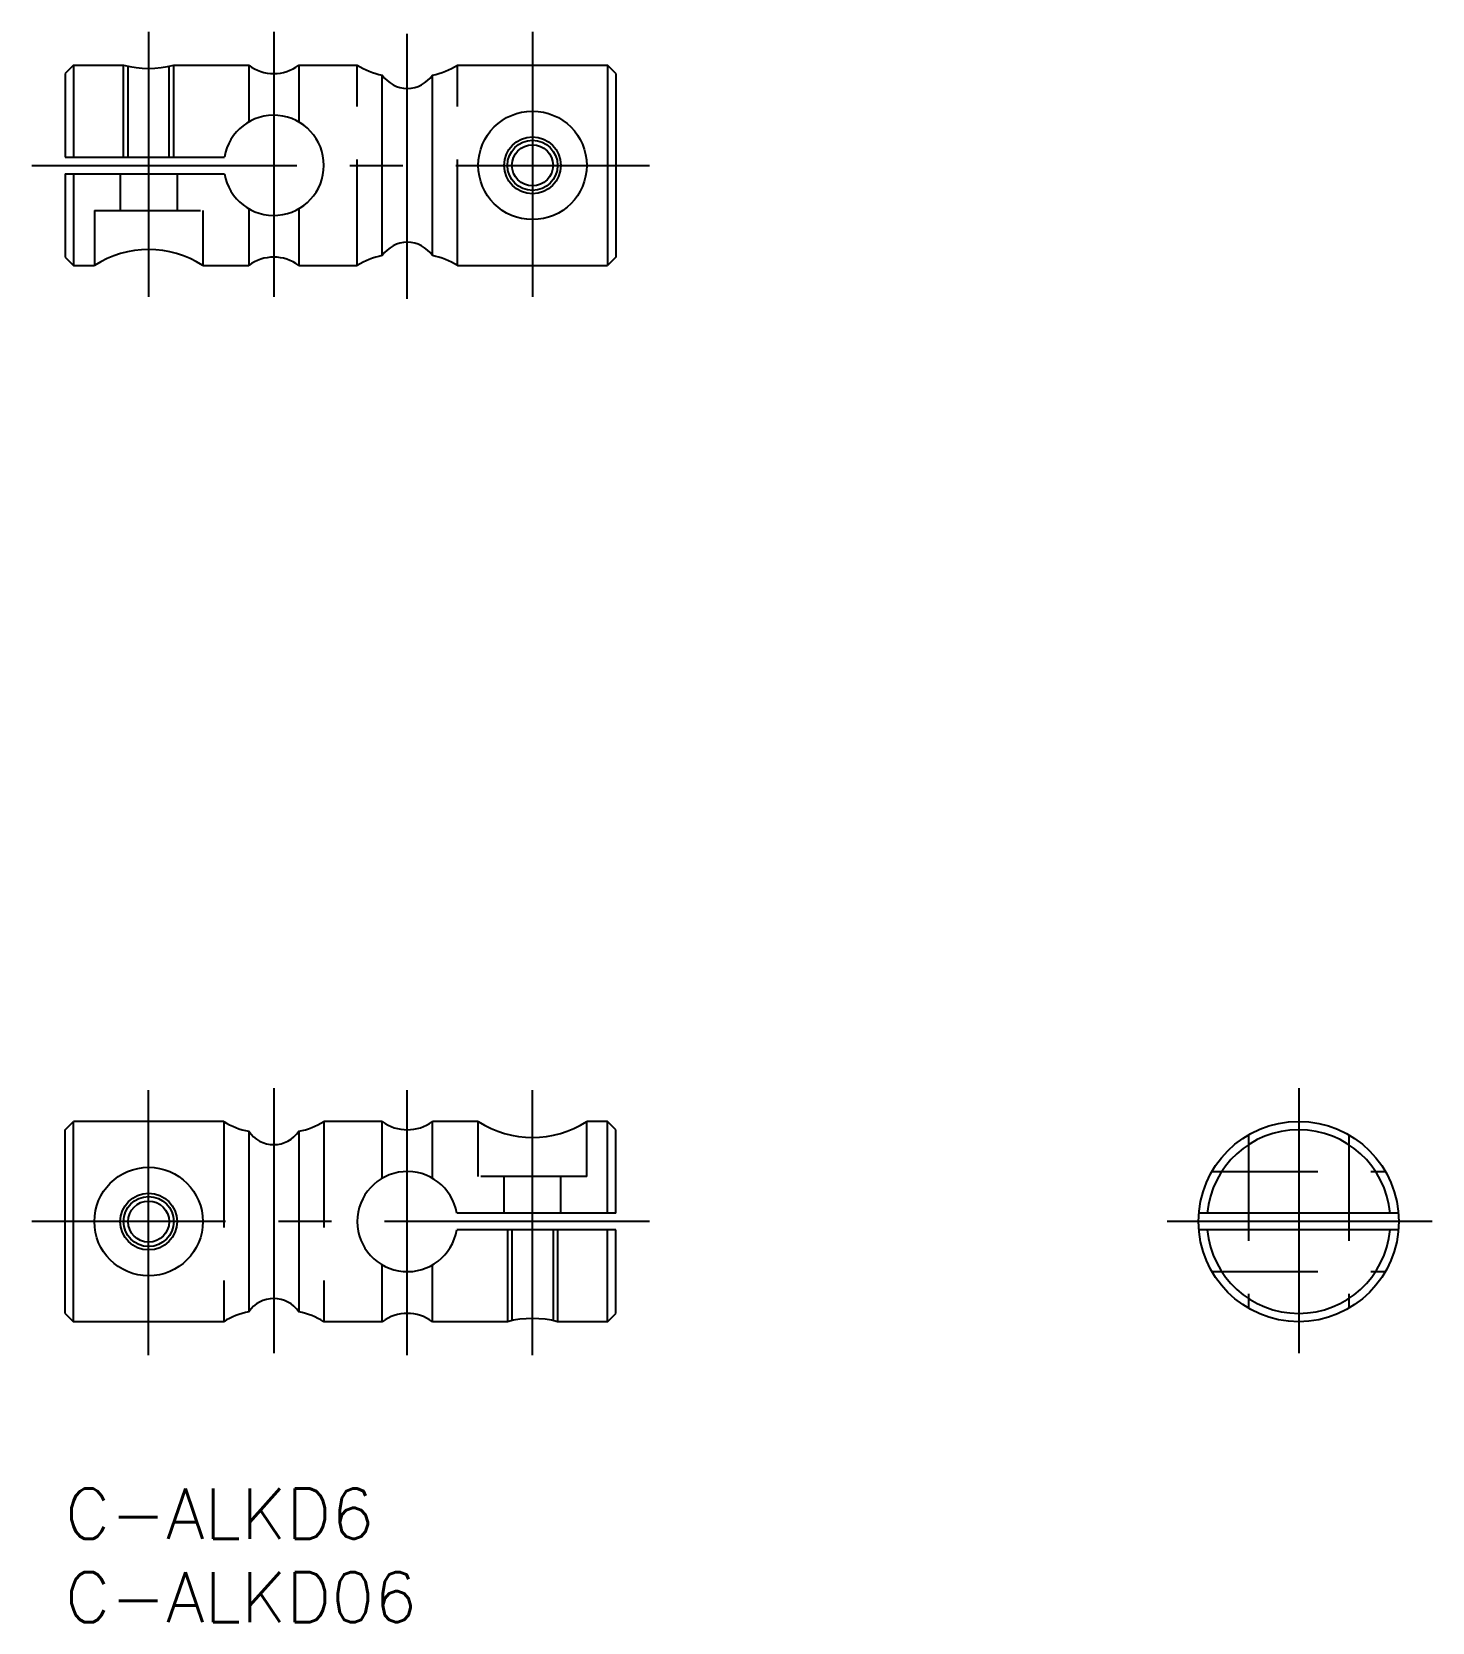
# Model space of a CAD drawing. Extents: x -2 to 81.9, y -8 to 87.3.
import ezdxf

# ---------------------------------------------------------------- set-up
doc = ezdxf.new("R2010")
doc.units = 0
doc.header["$LTSCALE"] = 0.5
doc.linetypes.add('CENTER', pattern=[50.8, 31.75, -6.35, 6.35, -6.35])
doc.linetypes.add('DASHED', pattern=[19.05, 12.7, -6.35])
for name, color, linetype in [('MSM_CENTER', 1, 'CENTER'), ('MSM_CONTINUOUS', 7, 'CONTINUOUS'), ('MSM_DASHED', 4, 'DASHED'), ('MSM_NARROW', 5, 'CONTINUOUS'), ('MSM_PART_NUMBER', 7, 'CONTINUOUS')]:
    doc.layers.add(name, color=color, linetype=linetype)
doc.styles.get("Standard").update_dxf_attribs({"font": 'txt.shx', "height": 3, "bigfont": 'bigfont.shx'})

# ---------------------------------------------------------------- blocks, each defined once
blk = doc.blocks.new('*U35')
at = {"layer": 'MSM_PART_NUMBER'}
blk.add_text('C-ALKD6', height=3, dxfattribs=at).set_placement((0, -3))
blk = doc.blocks.new('*U36')
at = {"layer": 'MSM_PART_NUMBER'}
blk.add_text('C-ALKD06', height=3, dxfattribs=at).set_placement((0, -8))

msp = doc.modelspace()

# ---------------------------------------------------------------- linework, layer by layer
at = {"layer": 'MSM_CENTER'}
for p, q in [((5, 87.275), (5, 71.275)), ((12.5, 87.275), (12.5, 71.275)), ((20.5, 71.275), (20.5, 87.275)), ((28, 87.275), (28, 71.275)), ((-2, 79.275), (35, 79.275)), ((5, 8), (5, 24)), ((12.5, 24), (12.5, 8)), ((20.5, 8), (20.5, 24)), ((28, 8), (28, 24)), ((73.906, 24), (73.906, 8)), ((35, 16), (-2, 16)), ((81.906, 16), (65.906, 16))]:
    msp.add_line(p, q, dxfattribs=at)
at = {"layer": 'MSM_CONTINUOUS'}
for p, q in [((0.5, 85.275), (0, 84.775)), ((0.5, 85.275), (3.5, 85.275)), ((6.5, 85.275), (11, 85.275)), ((14, 85.275), (17.5, 85.275)), ((33, 84.773), (32.5, 85.275)), ((19, 73.867), (19, 84.683)), ((22, 73.867), (22, 84.683)), ((0, 79.775), (9.542, 79.775)), ((0, 78.775), (9.542, 78.775)), ((0, 73.775), (0.5, 73.275)), ((33, 73.777), (32.5, 73.275)), ((0.5, 73.275), (1.75, 73.275)), ((8.25, 73.275), (11, 73.275)), ((14, 73.275), (17.5, 73.275)), ((0, 21.498), (0.5, 22)), ((9.5, 22), (0.5, 22)), ((19, 22), (15.5, 22)), ((24.75, 22), (22, 22)), ((32.5, 22), (31.25, 22)), ((33, 21.5), (32.5, 22)), ((11, 21.408), (11, 10.592)), ((14, 21.408), (14, 10.592)), ((33, 16.5), (23.458, 16.5)), ((79.885, 16.5), (67.927, 16.5)), ((33, 15.5), (23.458, 15.5)), ((79.885, 15.5), (67.927, 15.5)), ((0, 10.502), (0.5, 10)), ((32.5, 10), (33, 10.5)), ((9.5, 10), (0.5, 10)), ((19, 10), (15.5, 10)), ((26.5, 10), (22, 10)), ((32.5, 10), (29.5, 10))]:
    msp.add_line(p, q, dxfattribs=at)
at = {"layer": 'MSM_CONTINUOUS', "color": 0}
for p, q in [((0.5, 85.275), (0.5, 79.775)), ((11, 85.275), (11, 81.873)), ((14, 85.275), (14, 81.873)), ((23.5, 85.275), (32.5, 85.275)), ((32.5, 85.275), (32.5, 73.275)), ((0, 84.775), (0, 79.775)), ((33, 84.773), (33, 73.777)), ((0, 78.775), (0, 73.775)), ((0.5, 78.775), (0.5, 73.275)), ((11, 76.677), (11, 73.275)), ((14, 76.677), (14, 73.275)), ((23.5, 73.275), (32.5, 73.275)), ((0.5, 10), (0.5, 22)), ((19, 18.598), (19, 22)), ((22, 18.598), (22, 22)), ((32.5, 16.5), (32.5, 22)), ((0, 10.502), (0, 21.498)), ((33, 16.5), (33, 21.5)), ((32.5, 10), (32.5, 15.5)), ((33, 10.5), (33, 15.5)), ((19, 10), (19, 13.402)), ((22, 10), (22, 13.402))]:
    msp.add_line(p, q, dxfattribs=at)
at = {"layer": 'MSM_CONTINUOUS'}
for centre, radius in [((28, 79.275), 3.25), ((28, 79.275), 1.7), ((28, 79.275), 1.23), ((73.906, 16), 6), ((5, 16), 3.25), ((5, 16), 1.7), ((5, 16), 1.23)]:
    msp.add_circle(centre, radius, dxfattribs=at)
for centre, radius, start, end in [((5, 91.084), 6, 255.52249, 284.47751), ((12.5, 87.275), 2.5, 233.1301, 306.8699), ((19.817, 88.952), 4.346, 237.7828, 259.16382), ((21.183, 88.952), 4.346, 280.83618, 302.2172), ((20.5, 85.693), 1.808, 213.94128, 326.05872), ((12.5, 79.275), 3, 189.59407, 170.40593), ((20.5, 72.857), 1.808, 33.94128, 146.05872), ((5, 68.231), 6, 57.20283, 122.79717), ((12.5, 71.275), 2.5, 53.1301, 126.8699), ((19.817, 69.598), 4.346, 100.83618, 122.2172), ((21.183, 69.598), 4.346, 57.7828, 79.16382), ((11.817, 25.677), 4.346, 237.7828, 259.16382), ((13.183, 25.677), 4.346, 280.83618, 302.2172), ((20.5, 24), 2.5, 233.1301, 306.8699), ((28, 27.044), 6, 237.20283, 302.79717), ((12.5, 22.418), 1.808, 213.94128, 326.05872), ((73.906, 16), 5.5, 5.21591, 174.78409), ((20.5, 16), 3, 9.59407, 350.40593), ((73.906, 16), 5.5, 185.21591, 354.78412), ((11.817, 6.323), 4.346, 100.83618, 122.2172), ((12.5, 9.582), 1.808, 33.94128, 146.05872), ((13.183, 6.323), 4.346, 57.7828, 79.16382), ((20.5, 8), 2.5, 53.1301, 126.8699), ((28, 4.191), 6, 75.52249, 104.47751)]:
    msp.add_arc(centre, radius, start, end, dxfattribs=at)
at = {"layer": 'MSM_DASHED'}
for p, q in [((3.5, 79.775), (3.5, 85.275)), ((3.771, 79.775), (3.771, 85.212)), ((6.23, 79.775), (6.23, 85.212)), ((6.5, 79.775), (6.5, 85.275)), ((17.5, 73.275), (17.5, 85.275)), ((23.5, 73.275), (23.5, 85.275)), ((3.3, 78.775), (3.3, 76.575)), ((6.7, 78.775), (6.7, 76.575)), ((1.75, 76.575), (8.25, 76.575)), ((1.75, 76.575), (1.75, 73.275)), ((8.25, 76.575), (8.25, 73.275)), ((9.5, 22), (9.5, 10)), ((15.5, 22), (15.5, 10)), ((24.75, 18.7), (24.75, 22)), ((31.25, 18.7), (31.25, 22)), ((70.906, 21.196), (70.906, 10.804)), ((76.906, 21.196), (76.906, 10.804)), ((31.25, 18.7), (24.75, 18.7)), ((26.3, 16.5), (26.3, 18.7)), ((29.7, 16.5), (29.7, 18.7)), ((68.71, 19), (79.102, 19)), ((26.5, 15.5), (26.5, 10)), ((26.77, 15.5), (26.77, 10.063)), ((29.229, 15.5), (29.229, 10.063)), ((29.5, 15.5), (29.5, 10)), ((68.71, 13), (79.102, 13))]:
    msp.add_line(p, q, dxfattribs=at)
at = {"layer": 'MSM_NARROW'}
for centre in [(28, 79.275), (5, 16)]:
    msp.add_circle(centre, 1.5, dxfattribs=at)

# ---------------------------------------------------------------- block references
at = {"layer": 'MSM_CONTINUOUS'}
for name in ['*U35', '*U36']:
    msp.add_blockref(name, (0, 0), dxfattribs=at)

doc.saveas('drawing.dxf')
